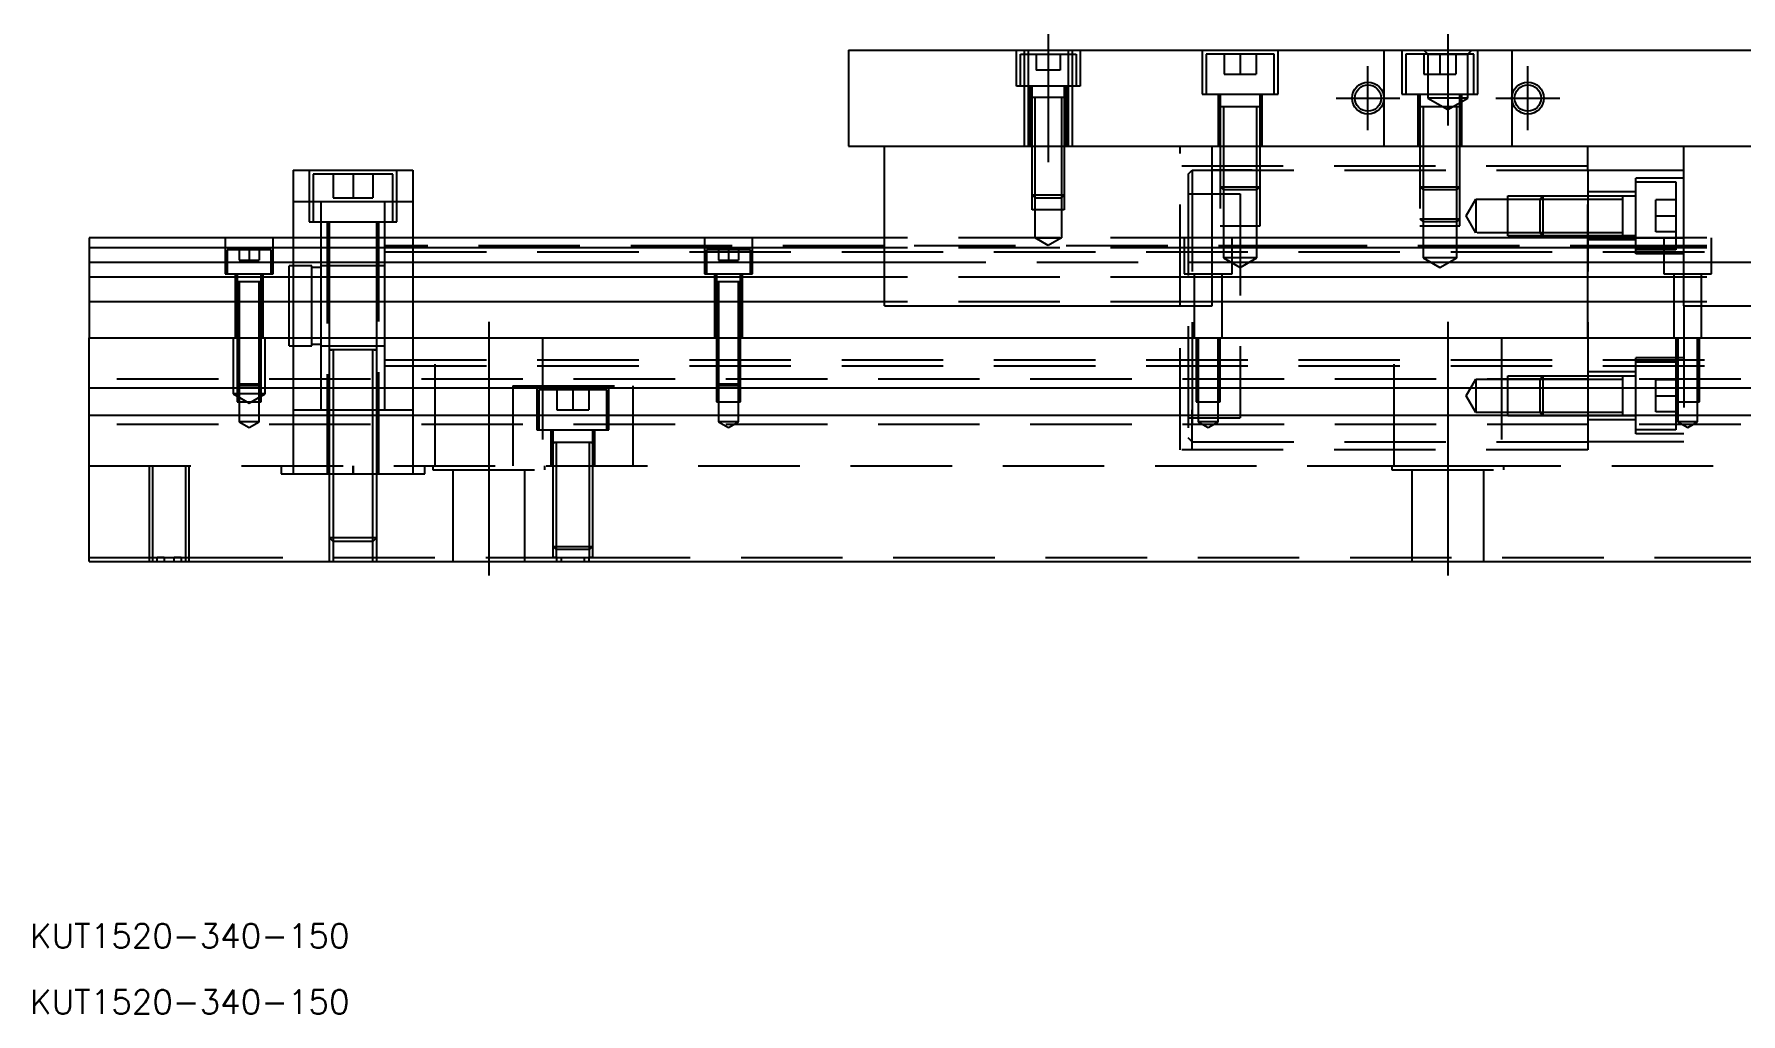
# Model space of a CAD drawing. Extents: x -10 to 548, y -257 to 77.
# Drawn here: x -6.9 to 206.7, y -256.7 to -134.1 of the extents above; entities that cross this region are included whole.
import ezdxf

# ---------------------------------------------------------------- set-up
doc = ezdxf.new("R2010")
doc.units = 0
doc.linetypes.add('CENTER', pattern=[50.8, 31.75, -6.35, 6.35, -6.35])
doc.linetypes.add('DASHED', pattern=[19.05, 12.7, -6.35])
doc.layers.get('0').update_dxf_attribs({"linetype": 'CONTINUOUS'})
doc.layers.add('CENTER', color=1, linetype='CENTER')
doc.styles.get("Standard").update_dxf_attribs({"font": 'txt.shx', "height": 3, "bigfont": 'bigfont.shx'})

# ---------------------------------------------------------------- blocks, each defined once
blk = doc.blocks.new('*U2')
at = {"color": 7, "linetype": 'CONTINUOUS'}
blk.add_text('KUT1520-340-150', height=3, dxfattribs=at).set_placement((-7.41, -256.7))
blk = doc.blocks.new('*U3')
at = {"color": 7, "linetype": 'CONTINUOUS'}
blk.add_text('KUT1520-340-150', height=3, dxfattribs=at).set_placement((-7.41, -248.44))

msp = doc.modelspace()

# ---------------------------------------------------------------- linework, layer by layer
at = {"color": 7, "linetype": 'CONTINUOUS'}
for p, q in [((95, -136.12), (95, -148.12)), ((95, -136.12), (245, -136.12)), ((95, -148.12), (245, -148.12)), ((99.5, -168.12), (99.5, -148.12)), ((140.5, -168.12), (140.5, -148.12)), ((187.5, -151.12), (187.5, -148.12)), ((199.5, -168.12), (199.5, -148.12)), ((25.5, -151.12), (25.5, -159.62)), ((25.5, -151.12), (40.5, -151.12)), ((40.5, -151.12), (40.5, -159.62)), ((187.5, -151.12), (199.5, -151.12)), ((99.5, -159.62), (0, -159.62)), ((0, -159.62), (0, -160.872272)), ((199.5, -159.62), (140.5, -159.62)), ((0, -160.872272), (0, -162.64668)), ((99.5, -160.872272), (0, -160.872272)), ((199.5, -160.872272), (140.5, -160.872272)), ((0, -162.64668), (99.5, -162.64668)), ((0, -162.64668), (0, -164.543076)), ((140.5, -162.64668), (199.5, -162.64668)), ((99.5, -164.543076), (0, -164.543076)), ((0, -164.543076), (0, -167.597372)), ((199.5, -164.543076), (140.5, -164.543076)), ((0, -167.597372), (0, -172.12)), ((99.5, -167.597372), (0, -167.597372)), ((99.5, -168.12), (140.5, -168.12)), ((199.5, -167.597372), (140.5, -167.597372)), ((199.5, -168.12), (240.5, -168.12)), ((0, -178.42), (0, -172.12)), ((0, -172.12), (340, -172.12)), ((340, -178.42), (0, -178.42)), ((0, -181.82), (0, -178.42)), ((0, -200.12), (0, -181.82)), ((340, -181.82), (0, -181.82)), ((0, -200.12), (340, -200.12))]:
    msp.add_line(p, q, dxfattribs=at)
at = {"color": 3, "linetype": 'DASHED'}
for p, q in [((116, -140.62), (116, -136.12)), ((116.5, -136.62), (123.5, -136.62)), ((116.5, -140.62), (116.5, -136.62)), ((117.000006, -136.62), (117.000006, -136.12)), ((117.000006, -140.62), (117.000006, -136.62)), ((117.5, -148.12), (117.5, -136.12)), ((118.5, -136.62), (118.5, -138.62)), ((120, -136.62), (120, -138.62)), ((121.5, -136.62), (121.5, -138.62)), ((122.5, -136.12), (122.5, -148.12)), ((122.999994, -136.12), (122.999994, -136.62)), ((122.999994, -136.62), (122.999994, -140.62)), ((123.5, -136.62), (123.5, -140.62)), ((124, -136.12), (124, -140.62)), ((139.25, -136.12), (139.25, -141.62)), ((148.25, -136.62), (139.75, -136.62)), ((139.75, -136.62), (139.75, -141.62)), ((142, -136.62), (142, -139.12)), ((144, -136.62), (144, -139.12)), ((146, -136.62), (146, -139.12)), ((148.25, -141.62), (148.25, -136.62)), ((148.75, -141.62), (148.75, -136.12)), ((162, -136.12), (162, -148.12)), ((164.25, -136.12), (164.25, -141.62)), ((173.25, -136.62), (164.75, -136.62)), ((164.75, -136.62), (164.75, -141.62)), ((167.5, -136.62), (167, -136.12)), ((167, -136.62), (167, -139.12)), ((167.5, -136.62), (167.5, -142.12)), ((167.5, -136.62), (172.5, -136.62)), ((169, -136.62), (169, -139.12)), ((171, -136.62), (171, -139.12)), ((172.5, -136.62), (173, -136.12)), ((172.5, -142.12), (172.5, -136.62)), ((173.25, -141.62), (173.25, -136.62)), ((173.75, -141.62), (173.75, -136.12)), ((178, -136.12), (178, -148.12)), ((120, -138.62), (118.5, -138.62)), ((121.5, -138.62), (120, -138.62)), ((124, -140.62), (116, -140.62)), ((117.000006, -148.12), (117.000006, -140.62)), ((117.75, -148.12), (117.75, -140.62)), ((118, -142.02), (118, -140.62)), ((122, -140.62), (122, -142.02)), ((122.25, -140.62), (122.25, -148.12)), ((122.999994, -140.62), (122.999994, -148.12)), ((142, -139.12), (144, -139.12)), ((144, -139.12), (146, -139.12)), ((167, -139.12), (169, -139.12)), ((169, -139.12), (171, -139.12)), ((117.999994, -142.02), (122.000006, -142.02)), ((117.999994, -142.02), (122.000006, -142.02)), ((117.999994, -142.02), (122.000006, -142.02)), ((118, -142.02), (118, -142.015)), ((118, -142.02), (118.216668, -142.02)), ((118, -142.025), (118, -142.02)), ((118, -148.12), (118, -142.02)), ((118.216668, -142.02), (121.783292, -142.02)), ((118.35, -148.12), (118.35, -142.02)), ((121.65, -142.02), (121.65, -148.12)), ((121.783292, -142.02), (122, -142.02)), ((122, -142.015), (122, -142.02)), ((122, -142.02), (122, -142.025)), ((122, -142.02), (122, -148.12)), ((139.25, -141.62), (148.75, -141.62)), ((141.25, -141.62), (141.25, -148.12)), ((141.5, -141.62), (141.5, -143.22)), ((146.5, -143.22), (146.5, -141.62)), ((146.75, -148.12), (146.75, -141.62)), ((164.25, -141.62), (173.75, -141.62)), ((166.25, -141.62), (166.25, -148.12)), ((166.5, -141.62), (166.5, -143.22)), ((172.5, -142.12), (167.5, -142.12)), ((167.5, -142.12), (170, -143.563376)), ((170, -143.563376), (172.5, -142.12)), ((171.5, -143.22), (171.5, -141.62)), ((171.75, -148.12), (171.75, -141.62)), ((146.500006, -143.22), (141.499994, -143.22)), ((141.5, -143.215), (141.5, -143.22)), ((141.757468, -143.22), (141.5, -143.22)), ((141.5, -143.22), (141.5, -143.225)), ((141.5, -143.22), (141.500006, -158.12)), ((146.242552, -143.22), (141.757468, -143.22)), ((141.9, -143.22), (141.9, -148.12)), ((146.1, -148.12), (146.1, -143.22)), ((146.5, -143.22), (146.242552, -143.22)), ((146.5, -143.22), (146.5, -143.215)), ((146.5, -143.225), (146.5, -143.22)), ((146.5, -148.12), (146.5, -143.22)), ((171.500006, -143.22), (166.499994, -143.22)), ((166.5, -143.215), (166.5, -143.22)), ((166.757468, -143.22), (166.5, -143.22)), ((166.5, -143.22), (166.5, -143.225)), ((166.5, -143.22), (166.500006, -158.12)), ((171.242552, -143.22), (166.757468, -143.22)), ((166.9, -143.22), (166.9, -148.12)), ((170.5, -143.22), (170.5, -143.215)), ((170.5, -143.225), (170.5, -143.22)), ((171.1, -148.12), (171.1, -143.22)), ((171.5, -143.22), (171.242552, -143.22)), ((171.5, -148.12), (171.5, -143.22)), ((118, -154.27), (118, -148.12)), ((118.000006, -154.270006), (118.000006, -148.12)), ((118.35, -154.62), (118.35, -148.12)), ((121.65, -148.12), (121.65, -154.62)), ((121.999994, -148.12), (121.999994, -154.270006)), ((122, -148.12), (122, -154.27)), ((136.5, -168.12), (136.5, -148.12)), ((141.9, -148.12), (141.9, -153.62)), ((146.1, -153.62), (146.1, -148.12)), ((146.499994, -153.220006), (146.499994, -148.12)), ((146.5, -153.22), (146.5, -148.12)), ((166.9, -148.12), (166.9, -153.62)), ((171.1, -153.62), (171.1, -148.12)), ((171.499994, -153.220006), (171.499994, -148.12)), ((171.5, -153.22), (171.5, -148.12)), ((27.5, -151.12), (27.5, -157.62)), ((38, -151.62), (28, -151.62)), ((28, -151.62), (28, -157.62)), ((30.5, -151.62), (30.5, -154.62)), ((33, -151.62), (33, -154.62)), ((35.5, -151.62), (35.5, -154.62)), ((38, -157.62), (38, -151.62)), ((38.5, -157.62), (38.5, -151.12)), ((187.5, -150.62), (136.5, -150.62)), ((137.5, -151.62), (138, -151.12)), ((137.5, -151.62), (137.5, -184.62)), ((138, -151.12), (187.5, -151.12)), ((138, -151.12), (138, -185.12)), ((140.9, -151.12), (140.5, -151.12)), ((145.1, -151.12), (140.9, -151.12)), ((145.5, -151.12), (145.1, -151.12)), ((187.5, -168.12), (187.5, -151.12)), ((187.5, -151.12), (187.5, -185.12)), ((141.5, -153.22), (146.5, -153.22)), ((141.5, -153.22), (141.9, -153.62)), ((146.1, -153.62), (141.9, -153.62)), ((141.9, -153.62), (141.9, -158.12)), ((146.1, -153.62), (146.5, -153.22)), ((146.1, -158.12), (146.1, -153.62)), ((146.499994, -158.12), (146.499994, -153.220006)), ((166.5, -153.22), (171.5, -153.22)), ((166.5, -153.22), (166.9, -153.62)), ((171.1, -153.62), (166.9, -153.62)), ((166.9, -153.62), (166.9, -158.12)), ((171.1, -153.62), (171.5, -153.22)), ((171.1, -158.12), (171.1, -153.62)), ((171.499994, -158.12), (171.499994, -153.220006)), ((193.5, -161.620001), (193.5, -152.120001)), ((199.5, -152.120001), (193.5, -152.120001)), ((193.5, -152.62), (198.5, -152.62)), ((198.5, -152.62), (198.5, -161.12)), ((29, -155.12), (25.5, -155.12)), ((29, -157.62), (29, -155.12)), ((37, -155.12), (29, -155.12)), ((30.5, -154.62), (33, -154.62)), ((33, -154.62), (35.5, -154.62)), ((37, -157.62), (37, -155.12)), ((40.5, -155.12), (37, -155.12)), ((122, -154.27), (118, -154.27)), ((118.35, -154.62), (118, -154.27)), ((118.000006, -156.12), (118.000006, -154.270006)), ((118.35, -154.62), (121.65, -154.62)), ((118.35, -156.12), (118.35, -154.62)), ((122, -154.27), (121.65, -154.62)), ((121.65, -154.62), (121.65, -156.12)), ((121.999994, -154.270006), (121.999994, -156.12)), ((137.5, -154.12), (144, -154.12)), ((144, -154.12), (144, -182.12)), ((172.287565, -156.87), (173.500001, -154.77)), ((173.500001, -154.77), (173.500001, -158.97)), ((173.500001, -154.77), (179.4, -154.77)), ((177.5, -159.369995), (177.5, -154.370004)), ((177.5, -154.370004), (182.4, -154.370004)), ((179.4, -154.77), (182, -154.77)), ((181.499979, -154.77), (181.899979, -154.37)), ((181.499979, -154.77), (181.499979, -158.97)), ((181.899979, -159.37), (181.899979, -154.37)), ((182, -154.77), (191.9, -154.770001)), ((182.4, -154.370004), (193.5, -154.370004)), ((193.5, -153.870001), (187.5, -153.870001)), ((191.9, -159.37), (191.9, -154.37)), ((196, -158.87), (196, -154.87)), ((198.5, -154.87), (196, -154.87)), ((27.5, -157.62), (38.5, -157.62)), ((29, -159.62), (29, -157.62)), ((29.75, -157.62), (29.75, -189.12)), ((30, -157.62), (30, -159.62)), ((36, -159.62), (36, -157.62)), ((36.25, -189.12), (36.25, -157.62)), ((37, -159.62), (37, -157.62)), ((121.999994, -156.12), (118.000006, -156.12)), ((118.35, -159.62), (118.35, -156.12)), ((121.65, -156.12), (121.65, -159.62)), ((166.5, -157.22), (171.5, -157.22)), ((166.5, -157.22), (166.9, -157.62)), ((171.1, -157.62), (166.9, -157.62)), ((171.1, -157.62), (171.5, -157.22)), ((173.500001, -158.97), (172.287565, -156.87)), ((196, -156.87), (198.5, -156.87)), ((17, -159.62), (17, -164.12)), ((23, -164.12), (23, -159.62)), ((25.5, -159.62), (25.5, -172.12)), ((29, -168.12), (29, -159.62)), ((30, -159.62), (30, -172.12)), ((36, -172.12), (36, -159.62)), ((37, -168.12), (37, -159.62)), ((40.5, -159.62), (40.5, -172.12)), ((77, -159.62), (77, -164.12)), ((83, -164.12), (83, -159.62)), ((140.5, -159.62), (99.5, -159.62)), ((118.35, -159.62), (121.65, -159.62)), ((120, -160.572628), (118.35, -159.62)), ((121.65, -159.62), (120, -160.572628)), ((137, -159.62), (137, -164.12)), ((141.500006, -158.12), (146.499994, -158.12)), ((141.9, -158.12), (141.9, -162.12)), ((143, -164.12), (143, -159.62)), ((146.65, -159.62), (143.35, -159.62)), ((146.1, -162.12), (146.1, -158.12)), ((166.500006, -158.12), (171.499994, -158.12)), ((166.9, -158.12), (166.9, -162.12)), ((171.1, -162.12), (171.1, -158.12)), ((179.4, -158.97), (173.66115, -158.97)), ((182.4, -159.369994), (177.5, -159.369994)), ((182, -158.97), (179.4, -158.97)), ((181.899979, -159.37), (181.499979, -158.97)), ((191.9, -158.97), (182, -158.97)), ((193.5, -159.369994), (182.4, -159.369994)), ((193.5, -159.870001), (187.5, -159.870001)), ((193.35, -159.62), (199.5, -159.62)), ((198.5, -158.87), (196, -158.87)), ((240.5, -159.62), (196.65, -159.62)), ((197, -159.62), (197, -164.12)), ((203, -164.12), (203, -159.62)), ((22.75, -161.12), (17.25, -161.12)), ((17.25, -161.12), (17.25, -164.12)), ((18.75, -161.12), (18.75, -162.42)), ((20, -161.12), (20, -162.42)), ((21.25, -161.12), (21.25, -162.42)), ((22.75, -164.12), (22.75, -161.12)), ((40.5, -160.62), (37, -160.62)), ((37, -161.37), (290.005, -161.37)), ((99.5, -160.62), (40.5, -160.62)), ((82.75, -161.12), (77.25, -161.12)), ((77.25, -161.12), (77.25, -164.12)), ((78.75, -161.12), (78.75, -162.42)), ((80, -161.12), (80, -162.42)), ((81.25, -161.12), (81.25, -162.42)), ((82.75, -164.12), (82.75, -161.12)), ((154, -160.62), (99.5, -160.62)), ((140.5, -160.872272), (99.5, -160.872272)), ((146.1, -162.12), (141.9, -162.12)), ((141.9, -162.12), (144, -163.332436)), ((144, -163.332436), (146.1, -162.12)), ((198, -160.62), (154, -160.62)), ((171.1, -162.12), (166.9, -162.12)), ((166.9, -162.12), (169, -163.332436)), ((169, -163.332436), (171.1, -162.12)), ((198.5, -161.12), (193.5, -161.12)), ((199.5, -161.620001), (193.5, -161.620001)), ((240.5, -160.62), (198, -160.62)), ((240.5, -160.872272), (199.5, -160.872272)), ((17, -164.12), (23, -164.12)), ((18.25, -164.12), (18.25, -172.12)), ((18.5, -164.12), (18.5, -165.12)), ((18.75, -162.42), (20, -162.42)), ((20, -162.42), (21.25, -162.42)), ((21.5, -165.12), (21.5, -164.12)), ((21.75, -172.12), (21.75, -164.12)), ((25, -168.12), (25, -163.12)), ((25.5, -163.12), (25, -163.12)), ((27.85, -163.12), (25.5, -163.12)), ((27.85, -168.12), (27.85, -163.12)), ((29, -163.32), (27.85, -163.32)), ((30, -163.12), (29, -163.12)), ((36, -163.12), (30, -163.12)), ((37, -163.12), (36, -163.12)), ((77, -164.12), (83, -164.12)), ((78.25, -164.12), (78.25, -172.12)), ((78.5, -164.12), (78.5, -165.12)), ((78.75, -162.42), (80, -162.42)), ((80, -162.42), (81.25, -162.42)), ((81.5, -165.12), (81.5, -164.12)), ((81.75, -172.12), (81.75, -164.12)), ((99.5, -162.64668), (140.5, -162.64668)), ((137, -164.12), (143, -164.12)), ((138.25, -164.12), (138.25, -172.12)), ((141.75, -172.12), (141.75, -164.12)), ((197, -164.12), (203, -164.12)), ((198.25, -164.12), (198.25, -172.12)), ((199.5, -162.64668), (240.5, -162.64668)), ((201.75, -172.12), (201.75, -164.12)), ((19.998804, -165.12), (18.499994, -165.12)), ((21.500006, -165.12), (18.499994, -165.12)), ((18.5, -165.115), (18.5, -165.12)), ((18.624678, -165.12), (18.5, -165.12)), ((18.5, -165.12), (18.5, -165.125)), ((18.5, -165.12), (18.5, -172.12)), ((19.998804, -165.12), (18.624678, -165.12)), ((18.75, -165.12), (18.75, -172.12)), ((21.500006, -165.12), (19.998804, -165.12)), ((21.37533, -165.12), (19.998804, -165.12)), ((21.25, -172.12), (21.25, -165.12)), ((21.5, -165.12), (21.37533, -165.12)), ((21.5, -165.12), (21.5, -165.115)), ((21.5, -165.125), (21.5, -165.12)), ((21.5, -172.12), (21.5, -165.12)), ((79.998804, -165.12), (78.499994, -165.12)), ((81.500006, -165.12), (78.499994, -165.12)), ((78.5, -165.115), (78.5, -165.12)), ((78.624678, -165.12), (78.5, -165.12)), ((78.5, -165.12), (78.5, -165.125)), ((78.5, -165.12), (78.5, -172.12)), ((79.998804, -165.12), (78.624678, -165.12)), ((78.75, -165.12), (78.75, -172.12)), ((81.500006, -165.12), (79.998804, -165.12)), ((81.37533, -165.12), (79.998804, -165.12)), ((81.25, -172.12), (81.25, -165.12)), ((81.5, -165.12), (81.37533, -165.12)), ((81.5, -165.12), (81.5, -165.115)), ((81.5, -165.125), (81.5, -165.12)), ((81.5, -172.12), (81.5, -165.12)), ((140.5, -164.543076), (99.5, -164.543076)), ((240.5, -164.543076), (199.5, -164.543076)), ((25, -172.12), (25, -168.12)), ((27.85, -172.12), (27.85, -168.12)), ((29, -172.12), (29, -168.12)), ((37, -172.12), (37, -168.12)), ((140.5, -167.597372), (99.5, -167.597372)), ((136.5, -186.12), (136.5, -168.12)), ((187.5, -172.12), (187.5, -168.12)), ((240.5, -167.597372), (199.5, -167.597372)), ((199.5, -168.12), (199.5, -185.12)), ((18, -172.12), (18, -179.12)), ((18.5, -172.12), (18.5, -177.87)), ((18.500006, -172.12), (18.500002, -177.87)), ((18.75, -172.12), (18.75, -178.12)), ((21.25, -178.12), (21.25, -172.12)), ((21.499998, -177.87), (21.499994, -172.12)), ((21.5, -177.87), (21.5, -172.12)), ((22, -179.12), (22, -172.12)), ((25, -173.12), (25, -172.12)), ((25.5, -172.12), (25.5, -178.42)), ((27.85, -173.12), (27.85, -172.12)), ((27.85, -172.92), (29, -172.92)), ((29, -178.42), (29, -172.12)), ((30, -172.12), (30, -173.62)), ((36, -173.62), (36, -172.12)), ((37, -178.42), (37, -172.12)), ((40.5, -172.12), (40.5, -178.42)), ((43.291796, -188.12), (43.291796, -172.12)), ((56.708204, -172.12), (56.708204, -188.12)), ((78.5, -172.12), (78.5, -177.87)), ((78.500006, -172.12), (78.500002, -177.87)), ((78.75, -172.12), (78.75, -178.12)), ((81.25, -178.12), (81.25, -172.12)), ((81.499998, -177.87), (81.499994, -172.12)), ((81.5, -177.87), (81.5, -172.12)), ((138.500006, -172.12), (138.500006, -178.42)), ((138.75, -172.12), (138.75, -180.12)), ((141.25, -180.12), (141.25, -172.12)), ((141.499994, -178.42), (141.499994, -172.12)), ((163.291796, -188.12), (163.291796, -172.12)), ((176.708204, -172.12), (176.708204, -188.12)), ((198.500006, -172.12), (198.500006, -178.42)), ((198.75, -172.12), (198.75, -180.12)), ((201.25, -180.12), (201.25, -172.12)), ((201.499994, -178.42), (201.499994, -172.12)), ((25, -173.12), (25.5, -173.12)), ((25.5, -173.12), (27.85, -173.12)), ((29, -173.12), (30, -173.12)), ((36.000006, -173.62), (29.999994, -173.62)), ((36.000006, -173.62), (29.999994, -173.62)), ((36.000006, -173.62), (29.999994, -173.62)), ((30, -173.12), (36, -173.12)), ((30, -173.615), (30, -173.62)), ((30, -173.62), (30.34965, -173.62)), ((30.349602, -173.62), (30, -173.62)), ((30, -173.62), (30, -178.42)), ((30, -173.62), (30, -173.625)), ((35.65035, -173.62), (30.349602, -173.62)), ((30.5, -173.62), (30.5, -178.42)), ((35.5, -178.42), (35.5, -173.62)), ((35.650204, -173.62), (36, -173.62)), ((36, -173.62), (35.65035, -173.62)), ((36, -173.12), (37, -173.12)), ((36, -173.62), (36, -173.615)), ((36, -178.42), (36, -173.62)), ((36, -173.625), (36, -173.62)), ((37, -174.87), (290.005, -174.87)), ((193.5, -184.120001), (193.5, -174.620001)), ((199.5, -174.620001), (193.5, -174.620001)), ((37, -175.62), (290.005, -175.62)), ((177.5, -181.869995), (177.5, -176.870004)), ((177.5, -176.870004), (182.4, -176.870004)), ((181.499979, -177.27), (181.899979, -176.87)), ((181.899979, -181.87), (181.899979, -176.87)), ((182.4, -176.870004), (193.5, -176.870004)), ((193.5, -176.370001), (187.5, -176.370001)), ((191.9, -181.87), (191.9, -176.87)), ((193.5, -175.12), (198.5, -175.12)), ((198.5, -175.12), (198.5, -183.62)), ((340, -177.27), (0, -177.27)), ((22, -179.12), (18, -179.12)), ((18, -179.12), (20, -180.2747)), ((18.5, -177.87), (21.5, -177.87)), ((18.5, -177.87), (18.75, -178.12)), ((18.500002, -177.87), (18.500006, -178.42)), ((18.500006, -178.42), (18.500006, -180.12)), ((21.25, -178.12), (18.75, -178.12)), ((18.75, -178.12), (18.75, -180.12)), ((20, -180.2747), (22, -179.12)), ((21.25, -178.12), (21.5, -177.87)), ((21.25, -180.12), (21.25, -178.12)), ((21.499994, -178.42), (21.499998, -177.87)), ((21.499994, -180.12), (21.499994, -178.42)), ((25.5, -178.42), (25.5, -181.82)), ((29, -181.12), (29, -178.42)), ((30, -178.42), (30, -181.82)), ((30.5, -178.42), (30.5, -181.82)), ((35.5, -181.82), (35.5, -178.42)), ((36, -181.82), (36, -178.42)), ((37, -181.12), (37, -178.42)), ((40.5, -178.42), (40.5, -181.82)), ((53, -178.12), (68, -178.12)), ((53, -178.12), (53, -178.42)), ((53, -178.42), (53, -181.82)), ((56, -178.12), (56, -183.62)), ((64.75, -178.62), (56.25, -178.62)), ((56.25, -178.62), (56.25, -181.82)), ((58.5, -178.62), (58.5, -181.12)), ((60.5, -178.62), (60.5, -181.12)), ((62.5, -178.62), (62.5, -181.12)), ((64.75, -181.82), (64.75, -178.62)), ((65, -183.62), (65, -178.12)), ((68, -178.12), (68, -178.42)), ((68, -178.42), (68, -181.82)), ((78.5, -177.87), (81.5, -177.87)), ((78.5, -177.87), (78.75, -178.12)), ((78.500002, -177.87), (78.500006, -178.42)), ((78.500006, -178.42), (78.500006, -180.12)), ((81.25, -178.12), (78.75, -178.12)), ((78.75, -178.12), (78.75, -180.12)), ((81.25, -178.12), (81.5, -177.87)), ((81.25, -180.12), (81.25, -178.12)), ((81.499994, -178.42), (81.499998, -177.87)), ((81.499994, -180.12), (81.499994, -178.42)), ((138.500006, -178.42), (138.500006, -180.12)), ((141.499994, -180.12), (141.499994, -178.42)), ((172.287565, -179.37), (173.500001, -177.27)), ((173.500001, -181.47), (172.287565, -179.37)), ((173.500001, -177.27), (173.500001, -181.47)), ((173.500001, -177.27), (179.4, -177.27)), ((179.4, -177.27), (182, -177.27)), ((181.499979, -177.27), (181.499979, -181.47)), ((182, -177.27), (191.9, -177.270001)), ((196, -181.37), (196, -177.37)), ((198.5, -177.37), (196, -177.37)), ((196, -179.37), (198.5, -179.37)), ((198.500006, -178.42), (198.500006, -180.12)), ((201.499994, -180.12), (201.499994, -178.42)), ((18.500006, -180.12), (21.499994, -180.12)), ((18.75, -180.12), (18.75, -182.62)), ((21.25, -182.62), (21.25, -180.12)), ((25.5, -181.12), (29, -181.12)), ((29, -181.12), (30, -181.12)), ((30, -181.12), (30.5, -181.12)), ((30.5, -181.12), (35.5, -181.12)), ((35.5, -181.12), (36, -181.12)), ((36, -181.12), (37, -181.12)), ((37, -181.12), (40.5, -181.12)), ((58.5, -181.12), (60.5, -181.12)), ((60.5, -181.12), (62.5, -181.12)), ((78.500006, -180.12), (81.499994, -180.12)), ((78.75, -180.12), (78.75, -182.62)), ((81.25, -182.62), (81.25, -180.12)), ((138, -181.82), (138, -181.12)), ((138.500006, -180.12), (141.499994, -180.12)), ((138.75, -180.12), (138.75, -182.62)), ((141.25, -182.62), (141.25, -180.12)), ((179.4, -181.47), (173.500001, -181.47)), ((182, -181.47), (179.4, -181.47)), ((181.899979, -181.87), (181.499979, -181.47)), ((191.9, -181.47), (182, -181.47)), ((198.5, -181.37), (196, -181.37)), ((198.500006, -180.12), (201.499994, -180.12)), ((198.75, -180.12), (198.75, -182.62)), ((201.25, -182.62), (201.25, -180.12)), ((340, -182.97), (0, -182.97)), ((21.25, -182.62), (18.75, -182.62)), ((18.75, -182.62), (20, -183.341688)), ((20, -183.341688), (21.25, -182.62)), ((25.5, -181.82), (25.5, -189.12)), ((30, -181.82), (30, -189.12)), ((30.5, -181.82), (30.5, -189.12)), ((35.5, -189.12), (35.5, -181.82)), ((36, -189.12), (36, -181.82)), ((40.5, -181.82), (40.5, -189.12)), ((53, -181.82), (53, -188.12)), ((56, -183.62), (65, -183.62)), ((56.25, -181.82), (56.25, -183.62)), ((57.75, -183.62), (57.75, -188.12)), ((58, -183.62), (58, -185.22)), ((63, -185.22), (63, -183.62)), ((63.25, -188.12), (63.25, -183.62)), ((64.75, -183.62), (64.75, -181.82)), ((68, -181.82), (68, -188.12)), ((81.25, -182.62), (78.75, -182.62)), ((78.75, -182.62), (80, -183.341688)), ((80, -183.341688), (81.25, -182.62)), ((137.5, -182.12), (144, -182.12)), ((138, -186.12), (138, -181.82)), ((141.25, -182.62), (138.75, -182.62)), ((138.75, -182.62), (140, -183.341688)), ((140, -183.341688), (141.25, -182.62)), ((182.4, -181.869994), (177.5, -181.869994)), ((193.5, -181.869994), (182.4, -181.869994)), ((187.5, -181.82), (187.5, -186.12)), ((193.5, -182.370001), (187.5, -182.370001)), ((198.5, -183.62), (193.5, -183.62)), ((201.25, -182.62), (198.75, -182.62)), ((198.75, -182.62), (200, -183.341688)), ((200, -183.341688), (201.25, -182.62)), ((63.000006, -185.22), (57.999994, -185.22)), ((63.000006, -185.22), (57.999994, -185.22)), ((58, -185.215), (58, -185.22)), ((58, -185.22), (58.257448, -185.22)), ((58.257468, -185.22), (58, -185.22)), ((58, -185.22), (58, -188.12)), ((58, -185.22), (58, -185.225)), ((62.742552, -185.22), (58.257468, -185.22)), ((58.4, -185.22), (58.4, -188.12)), ((62.6, -188.12), (62.6, -185.22)), ((63, -185.22), (62.742552, -185.22)), ((62.742602, -185.22), (63, -185.22)), ((63, -185.22), (63, -185.215)), ((63, -188.12), (63, -185.22)), ((63, -185.225), (63, -185.22)), ((138, -185.12), (137.5, -184.62)), ((138, -185.12), (187.5, -185.12)), ((199.5, -185.12), (187.5, -185.12)), ((199.5, -184.120001), (193.5, -184.120001)), ((187.5, -186.12), (136.5, -186.12)), ((0, -188.12), (340, -188.12)), ((7.500006, -188.12), (7.500006, -200.12)), ((7.9, -188.12), (12.1, -188.12)), ((7.9, -188.12), (7.9, -200.12)), ((12.1, -200.12), (12.1, -188.12)), ((12.499994, -200.12), (12.499994, -188.12)), ((24, -188.12), (24, -189.12)), ((24, -189.12), (33, -189.12)), ((30, -189.12), (30, -197.12)), ((30.000006, -189.12), (30.000006, -197.120006)), ((30.5, -189.12), (30.5, -197.62)), ((33, -188.12), (33, -189.12)), ((33, -189.12), (33, -188.12)), ((33, -189.12), (42, -189.12)), ((35.5, -197.62), (35.5, -189.12)), ((35.999994, -197.120006), (35.999994, -189.12)), ((36, -197.12), (36, -189.12)), ((42, -189.12), (42, -188.12)), ((43, -188.12), (43, -188.62)), ((43, -188.62), (57, -188.62)), ((45.5, -188.62), (45.5, -200.12)), ((54.5, -200.12), (54.5, -188.62)), ((57, -188.62), (57, -188.12)), ((58, -188.12), (58, -198.22)), ((58.000006, -188.12), (58.000006, -198.220006)), ((58.4, -188.12), (58.4, -198.62)), ((62.6, -198.62), (62.6, -188.12)), ((62.999994, -198.220006), (62.999994, -188.12)), ((63, -198.22), (63, -188.12)), ((163, -188.12), (163, -188.62)), ((163, -188.62), (177, -188.62)), ((163.291796, -188.12), (176.708204, -188.12)), ((165.5, -188.62), (165.5, -200.12)), ((174.5, -200.12), (174.5, -188.62)), ((177, -188.62), (177, -188.12)), ((30, -197.12), (36, -197.12)), ((30, -197.12), (30.5, -197.62)), ((30.000006, -197.120006), (30.000006, -200.12)), ((35.5, -197.62), (30.5, -197.62)), ((30.5, -197.62), (30.5, -200.12)), ((35.5, -197.62), (36, -197.12)), ((35.5, -200.12), (35.5, -197.62)), ((35.999994, -200.12), (35.999994, -197.120006)), ((58, -198.22), (63, -198.22)), ((58, -198.22), (58.4, -198.62)), ((58.000006, -198.220006), (58.000006, -199.62)), ((62.6, -198.62), (63, -198.22)), ((62.999994, -199.62), (62.999994, -198.220006)), ((0, -199.62), (8.500008, -199.62)), ((9.359688, -199.62), (8.500008, -199.62)), ((8.500008, -200.12), (8.500008, -199.62)), ((8.500008, -199.62), (9.359688, -199.62)), ((9.359688, -199.62), (10.640312, -199.62)), ((9.359688, -199.62), (9.359688, -200.12)), ((11.499992, -199.62), (10.640312, -199.62)), ((10.640312, -200.12), (10.640312, -199.62)), ((10.640312, -199.62), (11.499992, -199.62)), ((11.499992, -199.62), (11.499992, -200.12)), ((11.499992, -199.62), (58.500006, -199.62)), ((58.500006, -199.62), (58.000006, -199.62)), ((62.6, -198.62), (58.4, -198.62)), ((58.4, -198.62), (58.4, -199.62)), ((58.500006, -200.12), (58.500006, -199.62)), ((58.500006, -199.62), (59.030306, -199.62)), ((59.030306, -199.62), (61.969694, -199.62)), ((59.030306, -199.62), (59.030306, -200.12)), ((61.969694, -200.12), (61.969694, -199.62)), ((61.969694, -199.62), (62.499994, -199.62)), ((62.999994, -199.62), (62.499994, -199.62)), ((62.499994, -199.62), (62.499994, -200.12)), ((62.499994, -199.62), (340, -199.62)), ((62.6, -199.62), (62.6, -198.62))]:
    msp.add_line(p, q, dxfattribs=at)
at = {"color": 3, "linetype": 'CONTINUOUS'}
for centre in [(160, -142.12), (180, -142.12)]:
    msp.add_circle(centre, 2, dxfattribs=at)
at = {"color": 7, "linetype": 'CONTINUOUS'}
for centre in [(160, -142.12), (180, -142.12)]:
    msp.add_circle(centre, 1.65, dxfattribs=at)
at = {"layer": 'CENTER', "color": 1, "linetype": 'CENTER'}
for p, q in [((120, -134.12), (120, -150.12)), ((170, -134.12), (170, -145.563376)), ((160, -146.12), (160, -138.12)), ((180, -146.12), (180, -138.12)), ((156, -142.12), (164, -142.12)), ((176, -142.12), (184, -142.12)), ((50, -170.12), (50, -202.12)), ((170, -170.12), (170, -202.12))]:
    msp.add_line(p, q, dxfattribs=at)

# ---------------------------------------------------------------- block references
at = {"color": 7, "linetype": 'CONTINUOUS'}
for name in ['*U3', '*U2']:
    msp.add_blockref(name, (0, 0), dxfattribs=at)

doc.saveas('drawing.dxf')
